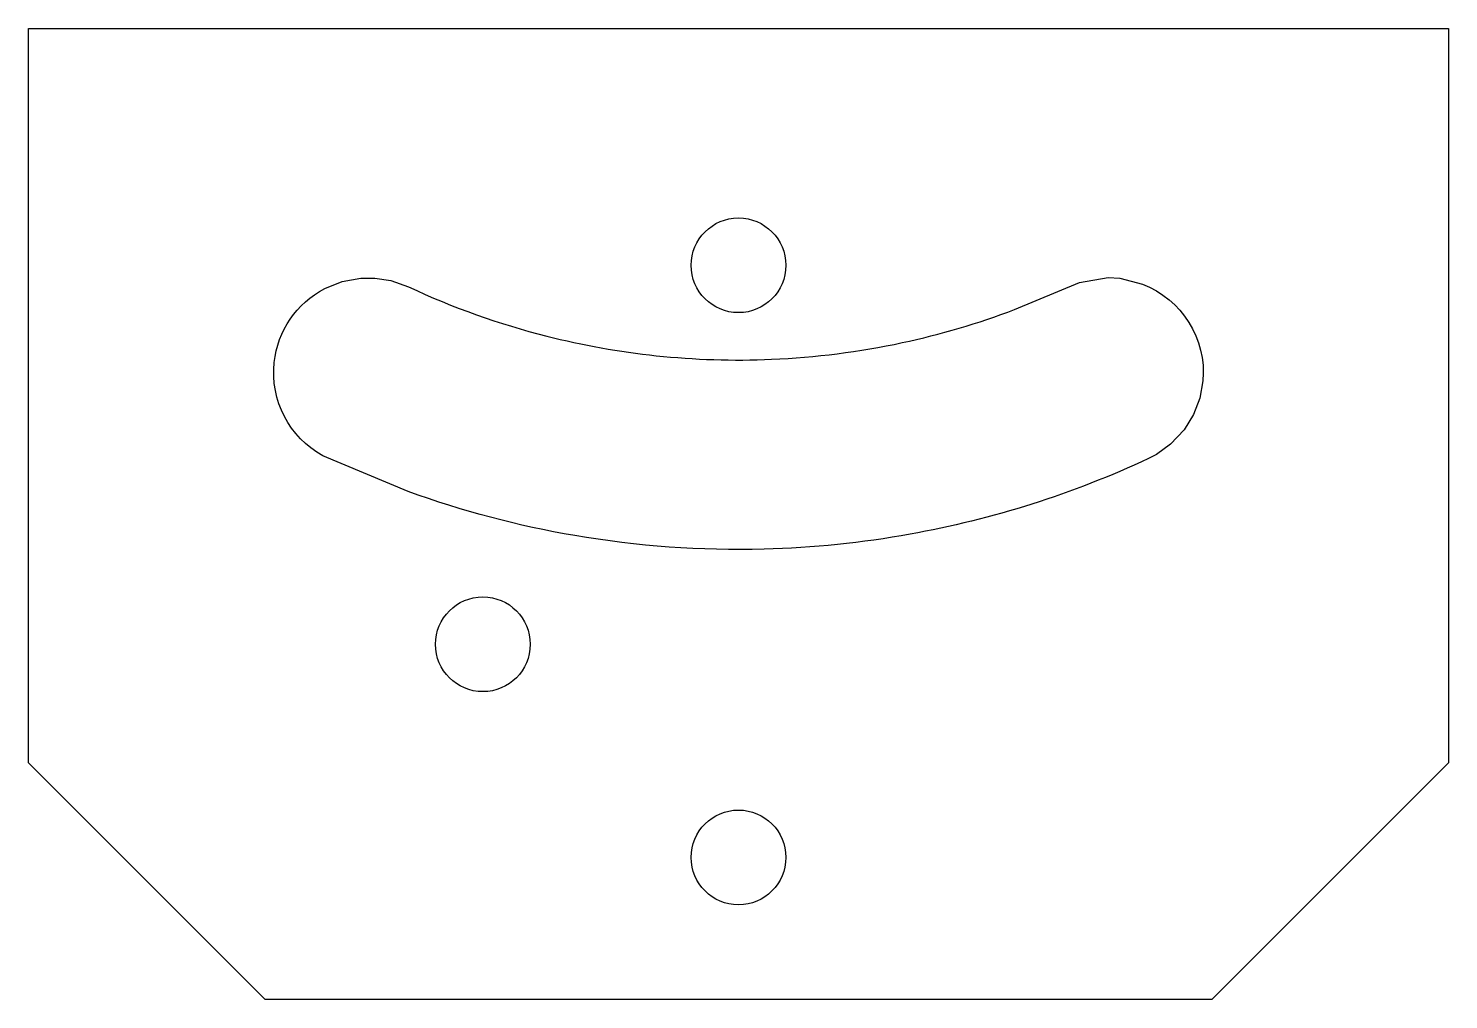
# Model space of a CAD drawing. Extents: x 0 to 300, y 0 to 205.
import ezdxf

# ---------------------------------------------------------------- set-up
doc = ezdxf.new("R2010")
doc.units = 0
doc.layers.get('0').update_dxf_attribs({"color": 2, "linetype": 'CONTINUOUS'})

msp = doc.modelspace()

# ---------------------------------------------------------------- linework, layer by layer
at = {"color": 2, "linetype": 'CONTINUOUS'}
msp.add_lwpolyline([(0, 50), (0, 205), (300, 205), (300, 50), (250, 0), (50, 0)], close=True, dxfattribs=at)
for points in [[(140, 155, -1), (160, 155, -1)], [(51.93, 134.51, -0.250693), (62.59, 150.08), (66.26, 151.55), (70.23, 152.27), (73.18, 152.29), (76.57, 151.76), (80.27, 150.46, 0.047117), (109.5, 140.05, 0.035645), (132.63, 135.92, 0.036978), (156.99, 135.15, 0.042232), (184.59, 138.67, 0.03753), (208.32, 145.65), (222.02, 151.38), (228.08, 152.41), (230.55, 152.29), (235.31, 151.02, -0.335222), (248.11, 130.59), (247.44, 126.95), (246.11, 123.48), (244.11, 120.24), (241.27, 117.21), (238.27, 115.06), (236.63, 114.21, -0.064702), (186.27, 98.23, -0.037885), (155.41, 95.07, -0.049023), (115.41, 97.94, -0.044503), (80.2, 107.25), (62.19, 114.8, -0.303309)], [(86, 75, -1), (106, 75, -1)], [(140, 30, -1), (160, 30, -1)]]:
    msp.add_lwpolyline(points, format="xyb", close=True, dxfattribs=at)

doc.saveas('drawing.dxf')
